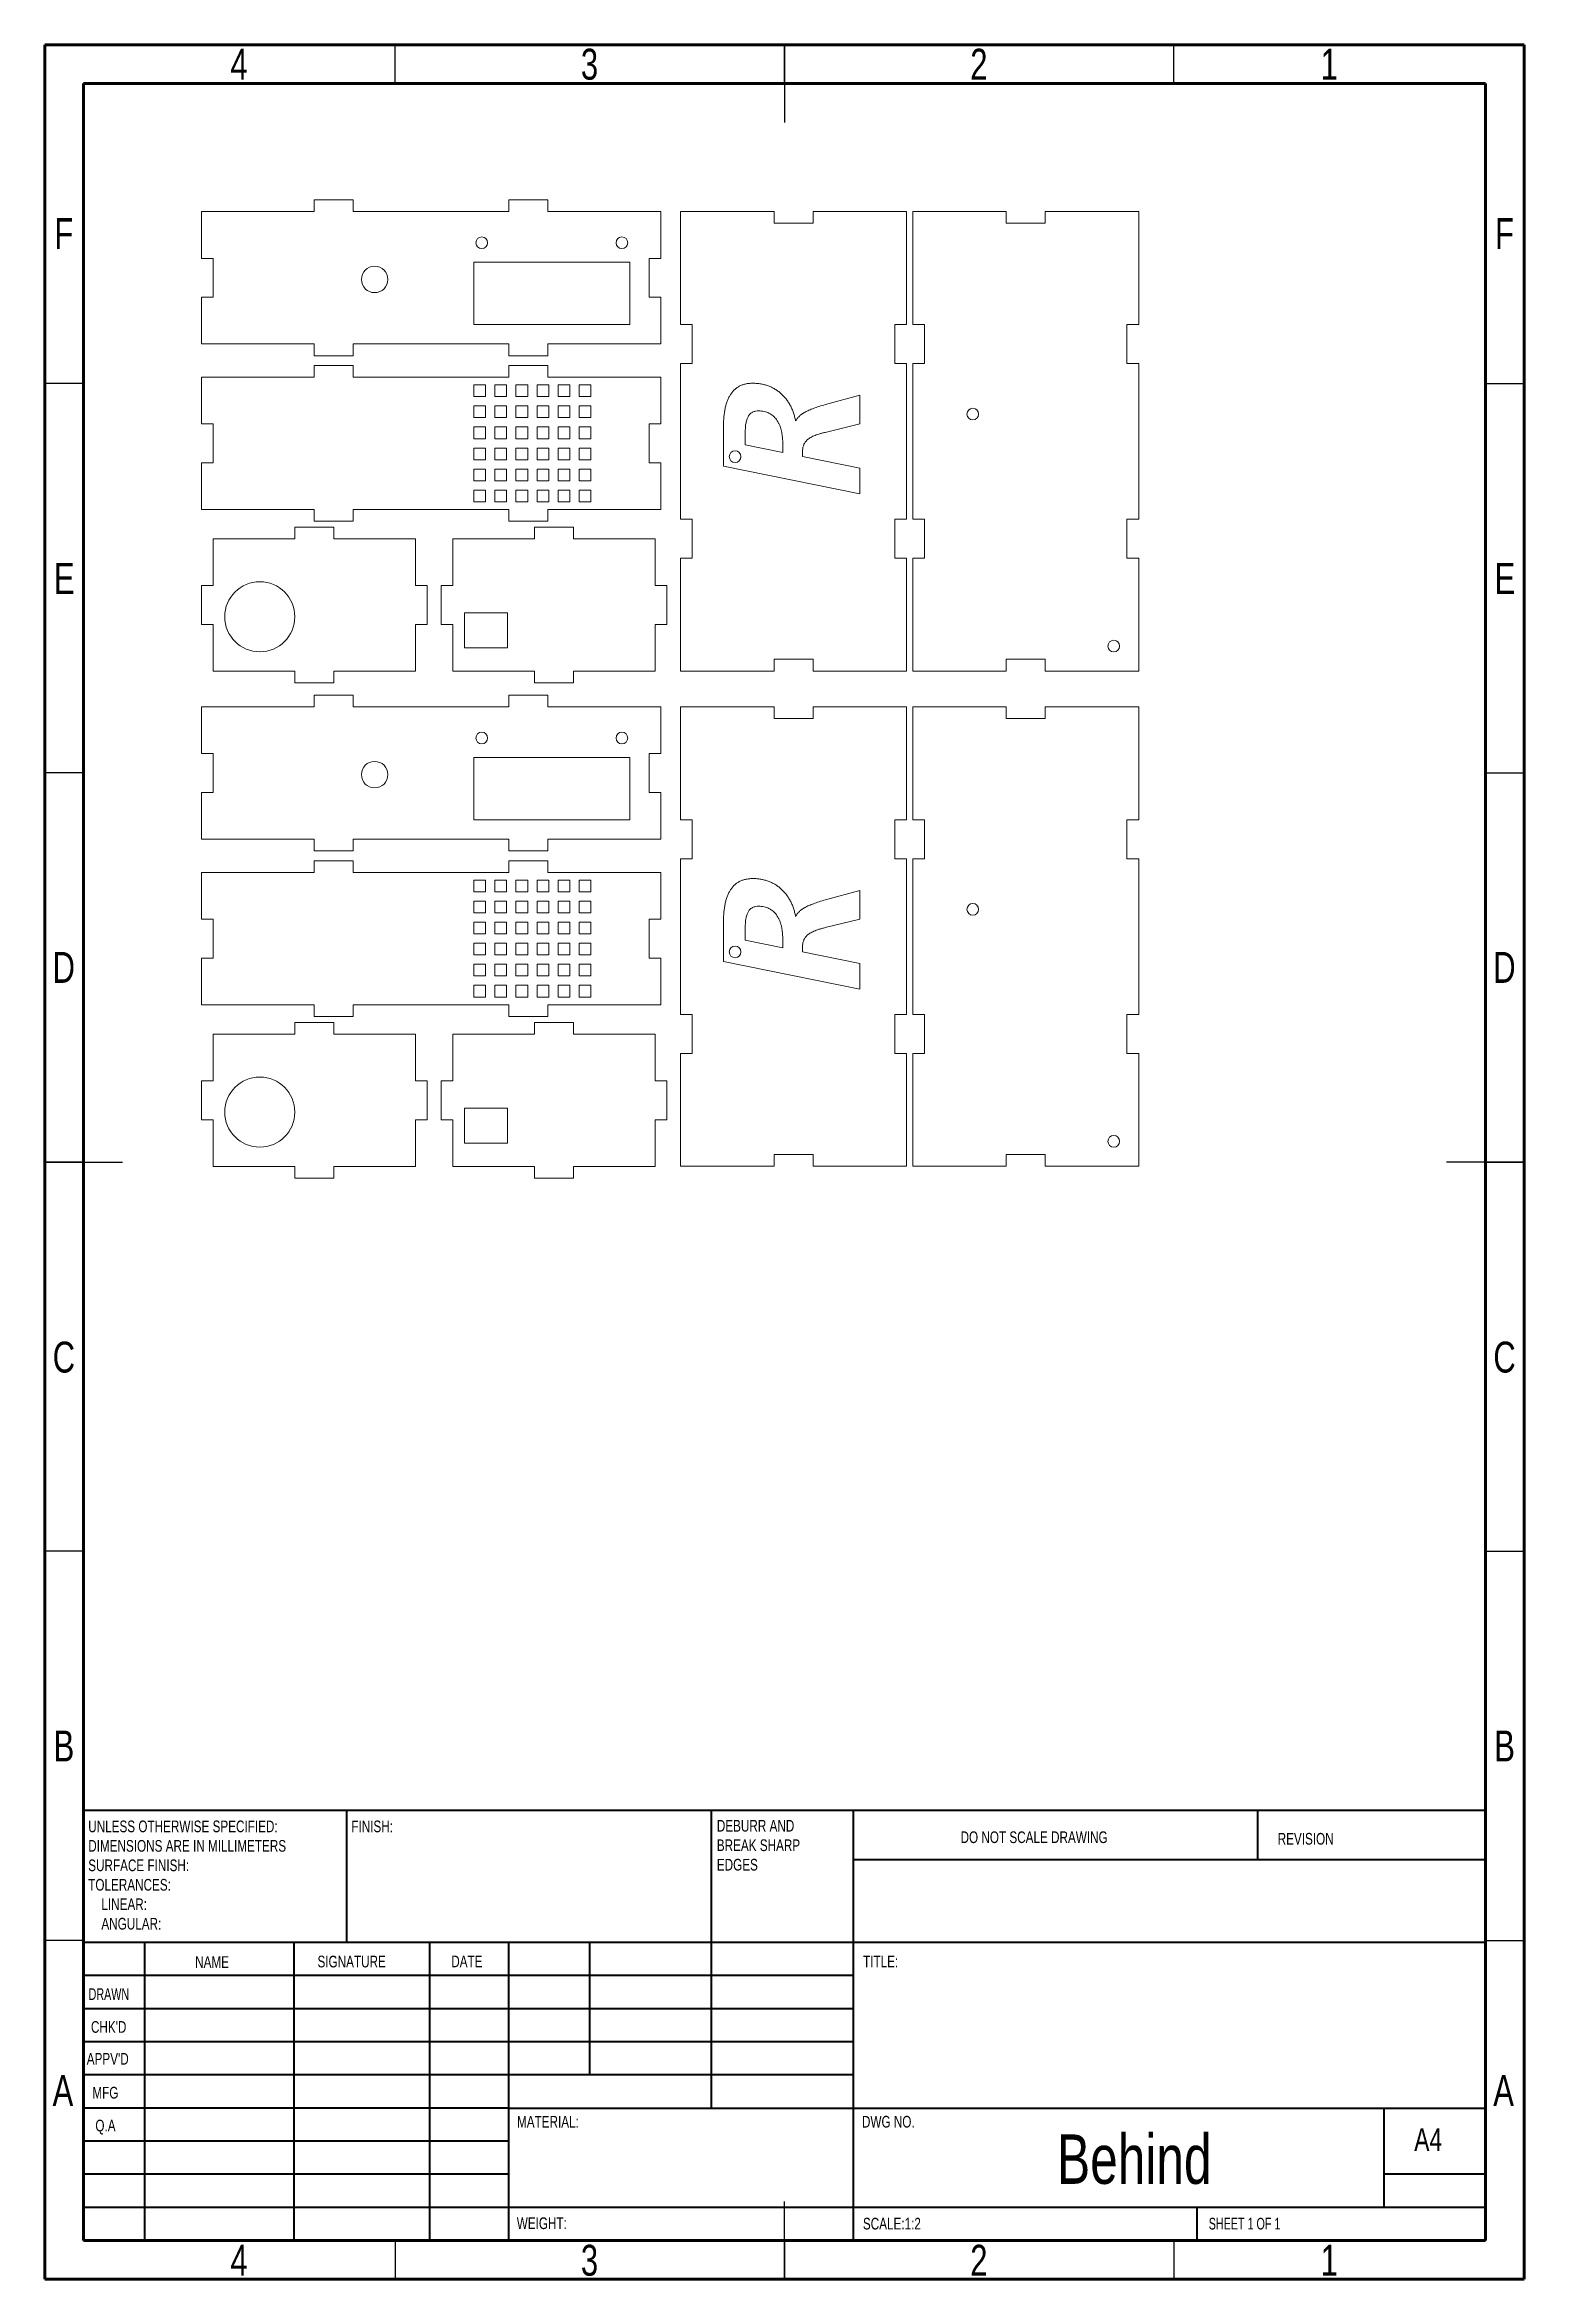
# Model space of a CAD drawing. Header units: millimetres. Extents: x 15 to 205, y 5 to 292.
import ezdxf

# ---------------------------------------------------------------- set-up
doc = ezdxf.new("R2010")
doc.units = ezdxf.units.MM
doc.styles.add('SLDTEXTSTYLE0', font='TXT', dxfattribs={"width": 0.75})
doc.styles.add('SLDTEXTSTYLE1', font='TXT', dxfattribs={"width": 0.686449})
doc.styles.add('SLDTEXTSTYLE2', font='TXT', dxfattribs={"width": 0.6875})

# ---------------------------------------------------------------- blocks, each defined once
blk = doc.blocks.new('SW_NOTE_0')
at = {"color": 0, "linetype": 'Continuous', "lineweight": 0, "char_height": 1.5, "attachment_point": 1, "style": 'SLDTEXTSTYLE0'}
for s, insert in [('UNLESS OTHERWISE SPECIFIED:', (0, 1.93)), ('DIMENSIONS ARE IN MILLIMETERS', (0, -0.57)), ('TOLERANCES:', (0, -5.57)), ('SURFACE FINISH:', (0, -3.07)), ('LINEAR:', (1.69, -8.07)), ('ANGULAR:', (1.69, -10.57))]:
    blk.add_mtext(s, dxfattribs=dict(at, insert=insert))
blk = doc.blocks.new('SW_NOTE_1')
at = {"color": 0, "linetype": 'Continuous', "lineweight": 0, "char_height": 1.5, "attachment_point": 1, "style": 'SLDTEXTSTYLE0'}
for s, insert in [('DEBURR AND', (0, 1.93)), ('BREAK SHARP', (0, -0.57)), ('EDGES', (0, -3.07))]:
    blk.add_mtext(s, dxfattribs=dict(at, insert=insert))

msp = doc.modelspace()

# ---------------------------------------------------------------- linework, layer by layer
at = {"color": 7, "linetype": 'Continuous', "lineweight": 60}
for p, q in [((15, 5), (15, 292)), ((15, 292), (205, 292)), ((205, 292), (205, 5)), ((20, 10), (20, 287)), ((20, 287), (200, 287)), ((200, 287), (200, 10)), ((200, 10), (20, 10)), ((205, 5), (15, 5))]:
    msp.add_line(p, q, dxfattribs=at)
at = {"color": 7, "linetype": 'Continuous', "lineweight": 30}
for p, q in [((60, 287), (60, 292)), ((110, 292), (110, 282)), ((110, 287), (110, 292)), ((160, 287), (160, 292)), ((20, 248.5), (15, 248.5)), ((200, 248.5), (205, 248.5)), ((20, 198.5), (15, 198.5)), ((200, 198.5), (205, 198.5)), ((15, 148.5), (25, 148.5)), ((20, 148.5), (15, 148.5)), ((205, 148.5), (195, 148.5)), ((200, 148.5), (205, 148.5)), ((20, 98.5), (15, 98.5)), ((200, 98.5), (205, 98.5)), ((20, 48.5), (15, 48.5)), ((200, 48.5), (205, 48.5)), ((110, 5), (110, 15)), ((60, 10), (60, 5)), ((110, 10), (110, 5)), ((160, 10), (160, 5))]:
    msp.add_line(p, q, dxfattribs=at)
at = {"color": 7, "linetype": 'Continuous', "lineweight": 15}
for p, q in [((35.12, 270.56), (35.12, 264.56)), ((49.62, 270.56), (35.12, 270.56)), ((49.62, 272.06), (49.62, 270.56)), ((54.62, 272.06), (49.62, 272.06)), ((54.62, 270.56), (54.62, 272.06)), ((74.62, 270.56), (54.62, 270.56)), ((74.62, 272.06), (74.62, 270.56)), ((79.62, 272.06), (74.62, 272.06)), ((79.62, 270.56), (79.62, 272.06)), ((94.12, 270.56), (79.62, 270.56)), ((94.12, 264.56), (94.12, 270.56)), ((96.66, 270.56), (96.66, 256.06)), ((108.66, 270.56), (96.66, 270.56)), ((108.66, 269.06), (108.66, 270.56)), ((113.66, 270.56), (113.66, 269.06)), ((125.66, 270.56), (113.66, 270.56)), ((125.66, 256.06), (125.66, 270.56)), ((126.48, 270.56), (126.48, 256.06)), ((138.48, 270.56), (126.48, 270.56)), ((138.48, 269.06), (138.48, 270.56)), ((143.48, 270.56), (143.48, 269.06)), ((155.48, 270.56), (143.48, 270.56)), ((155.48, 256.06), (155.48, 270.56)), ((113.66, 269.06), (108.66, 269.06)), ((143.48, 269.06), (138.48, 269.06)), ((35.12, 264.56), (36.62, 264.56)), ((36.62, 264.56), (36.62, 259.56)), ((90.12, 264.06), (70.12, 264.06)), ((70.12, 264.06), (70.12, 256.06)), ((90.12, 256.06), (90.12, 264.06)), ((92.62, 264.56), (94.12, 264.56)), ((92.62, 259.56), (92.62, 264.56)), ((35.12, 259.56), (35.12, 253.56)), ((36.62, 259.56), (35.12, 259.56)), ((94.12, 259.56), (92.62, 259.56)), ((94.12, 253.56), (94.12, 259.56)), ((70.12, 256.06), (90.12, 256.06)), ((96.66, 256.06), (98.16, 256.06)), ((98.16, 256.06), (98.16, 251.06)), ((124.16, 256.06), (125.66, 256.06)), ((124.16, 251.06), (124.16, 256.06)), ((126.48, 256.06), (127.98, 256.06)), ((127.98, 256.06), (127.98, 251.06)), ((153.98, 256.06), (155.48, 256.06)), ((153.98, 251.06), (153.98, 256.06)), ((35.12, 253.56), (49.62, 253.56)), ((49.62, 253.56), (49.62, 252.06)), ((54.62, 253.56), (74.62, 253.56)), ((54.62, 252.06), (54.62, 253.56)), ((74.62, 253.56), (74.62, 252.06)), ((79.62, 253.56), (94.12, 253.56)), ((79.62, 252.06), (79.62, 253.56)), ((49.62, 252.06), (54.62, 252.06)), ((49.62, 250.8), (54.62, 250.8)), ((49.62, 249.3), (49.62, 250.8)), ((54.62, 250.8), (54.62, 249.3)), ((74.62, 252.06), (79.62, 252.06)), ((74.62, 250.8), (79.62, 250.8)), ((74.62, 249.3), (74.62, 250.8)), ((79.62, 250.8), (79.62, 249.3)), ((96.66, 251.06), (96.66, 231.06)), ((98.16, 251.06), (96.66, 251.06)), ((125.66, 251.06), (124.16, 251.06)), ((125.66, 231.06), (125.66, 251.06)), ((126.48, 251.06), (126.48, 231.06)), ((127.98, 251.06), (126.48, 251.06)), ((155.48, 251.06), (153.98, 251.06)), ((155.48, 231.06), (155.48, 251.06)), ((35.12, 243.3), (35.12, 249.3)), ((35.12, 249.3), (49.62, 249.3)), ((54.62, 249.3), (74.62, 249.3)), ((71.62, 248.3), (70.12, 248.3)), ((70.12, 248.3), (70.12, 246.8)), ((71.62, 246.8), (71.62, 248.3)), ((74.32, 248.3), (72.82, 248.3)), ((72.82, 248.3), (72.82, 246.8)), ((74.32, 246.8), (74.32, 248.3)), ((75.52, 248.3), (75.52, 246.8)), ((77.02, 248.3), (75.52, 248.3)), ((77.02, 246.8), (77.02, 248.3)), ((78.22, 248.3), (78.22, 246.8)), ((79.72, 248.3), (78.22, 248.3)), ((79.62, 249.3), (94.12, 249.3)), ((79.72, 246.8), (79.72, 248.3)), ((80.92, 248.3), (80.92, 246.8)), ((82.42, 248.3), (80.92, 248.3)), ((82.42, 246.8), (82.42, 248.3)), ((83.62, 248.3), (83.62, 246.8)), ((85.12, 248.3), (83.62, 248.3)), ((85.12, 246.8), (85.12, 248.3)), ((94.12, 249.3), (94.12, 243.3)), ((115.26, 245.78), (119.66, 247)), ((119.66, 247), (119.66, 243.29)), ((70.12, 246.8), (71.62, 246.8)), ((70.12, 245.6), (70.12, 244.1)), ((71.62, 245.6), (70.12, 245.6)), ((70.12, 244.1), (71.62, 244.1)), ((71.62, 244.1), (71.62, 245.6)), ((72.82, 246.8), (74.32, 246.8)), ((72.82, 245.6), (72.82, 244.1)), ((74.32, 245.6), (72.82, 245.6)), ((72.82, 244.1), (74.32, 244.1)), ((74.32, 244.1), (74.32, 245.6)), ((75.52, 246.8), (77.02, 246.8)), ((75.52, 245.6), (75.52, 244.1)), ((77.02, 245.6), (75.52, 245.6)), ((75.52, 244.1), (77.02, 244.1)), ((77.02, 244.1), (77.02, 245.6)), ((78.22, 246.8), (79.72, 246.8)), ((78.22, 245.6), (78.22, 244.1)), ((79.72, 245.6), (78.22, 245.6)), ((78.22, 244.1), (79.72, 244.1)), ((79.72, 244.1), (79.72, 245.6)), ((80.92, 246.8), (82.42, 246.8)), ((80.92, 245.6), (80.92, 244.1)), ((82.42, 245.6), (80.92, 245.6)), ((80.92, 244.1), (82.42, 244.1)), ((82.42, 244.1), (82.42, 245.6)), ((83.62, 246.8), (85.12, 246.8)), ((83.62, 245.6), (83.62, 244.1)), ((85.12, 245.6), (83.62, 245.6)), ((83.62, 244.1), (85.12, 244.1)), ((85.12, 244.1), (85.12, 245.6)), ((36.62, 243.3), (35.12, 243.3)), ((36.62, 238.3), (36.62, 243.3)), ((70.12, 242.9), (70.12, 241.4)), ((71.62, 242.9), (70.12, 242.9)), ((70.12, 241.4), (71.62, 241.4)), ((71.62, 241.4), (71.62, 242.9)), ((72.82, 242.9), (72.82, 241.4)), ((74.32, 242.9), (72.82, 242.9)), ((72.82, 241.4), (74.32, 241.4)), ((74.32, 241.4), (74.32, 242.9)), ((75.52, 242.9), (75.52, 241.4)), ((77.02, 242.9), (75.52, 242.9)), ((75.52, 241.4), (77.02, 241.4)), ((77.02, 241.4), (77.02, 242.9)), ((78.22, 242.9), (78.22, 241.4)), ((79.72, 242.9), (78.22, 242.9)), ((78.22, 241.4), (79.72, 241.4)), ((79.72, 241.4), (79.72, 242.9)), ((80.92, 242.9), (80.92, 241.4)), ((82.42, 242.9), (80.92, 242.9)), ((80.92, 241.4), (82.42, 241.4)), ((82.42, 241.4), (82.42, 242.9)), ((83.62, 242.9), (83.62, 241.4)), ((85.12, 242.9), (83.62, 242.9)), ((83.62, 241.4), (85.12, 241.4)), ((85.12, 241.4), (85.12, 242.9)), ((92.62, 243.3), (92.62, 238.3)), ((94.12, 243.3), (92.62, 243.3)), ((102.16, 237.87), (102.16, 242.95)), ((104.95, 242.21), (104.95, 240.6)), ((119.66, 243.29), (115.23, 242.21)), ((35.12, 238.3), (36.62, 238.3)), ((35.12, 232.3), (35.12, 238.3)), ((70.12, 240.2), (70.12, 238.7)), ((71.62, 240.2), (70.12, 240.2)), ((70.12, 238.7), (71.62, 238.7)), ((71.62, 238.7), (71.62, 240.2)), ((72.82, 240.2), (72.82, 238.7)), ((74.32, 240.2), (72.82, 240.2)), ((72.82, 238.7), (74.32, 238.7)), ((74.32, 238.7), (74.32, 240.2)), ((75.52, 240.2), (75.52, 238.7)), ((77.02, 240.2), (75.52, 240.2)), ((75.52, 238.7), (77.02, 238.7)), ((77.02, 238.7), (77.02, 240.2)), ((78.22, 240.2), (78.22, 238.7)), ((79.72, 240.2), (78.22, 240.2)), ((78.22, 238.7), (79.72, 238.7)), ((79.72, 238.7), (79.72, 240.2)), ((80.92, 240.2), (80.92, 238.7)), ((82.42, 240.2), (80.92, 240.2)), ((80.92, 238.7), (82.42, 238.7)), ((82.42, 238.7), (82.42, 240.2)), ((83.62, 240.2), (83.62, 238.7)), ((85.12, 240.2), (83.62, 240.2)), ((83.62, 238.7), (85.12, 238.7)), ((85.12, 238.7), (85.12, 240.2)), ((92.62, 238.3), (94.12, 238.3)), ((94.12, 238.3), (94.12, 232.3)), ((104.95, 240.6), (109.77, 239.62)), ((109.77, 239.62), (109.77, 240.79)), ((112.31, 239.61), (112.31, 239.1)), ((112.31, 239.1), (119.66, 237.6)), ((70.12, 237.5), (70.12, 236)), ((71.62, 237.5), (70.12, 237.5)), ((70.12, 236), (71.62, 236)), ((71.62, 236), (71.62, 237.5)), ((72.82, 237.5), (72.82, 236)), ((74.32, 237.5), (72.82, 237.5)), ((72.82, 236), (74.32, 236)), ((74.32, 236), (74.32, 237.5)), ((75.52, 237.5), (75.52, 236)), ((77.02, 237.5), (75.52, 237.5)), ((75.52, 236), (77.02, 236)), ((77.02, 236), (77.02, 237.5)), ((78.22, 237.5), (78.22, 236)), ((79.72, 237.5), (78.22, 237.5)), ((78.22, 236), (79.72, 236)), ((79.72, 236), (79.72, 237.5)), ((80.92, 237.5), (80.92, 236)), ((82.42, 237.5), (80.92, 237.5)), ((80.92, 236), (82.42, 236)), ((82.42, 236), (82.42, 237.5)), ((83.62, 237.5), (83.62, 236)), ((85.12, 237.5), (83.62, 237.5)), ((83.62, 236), (85.12, 236)), ((85.12, 236), (85.12, 237.5)), ((119.66, 234.31), (102.16, 237.87)), ((119.66, 237.6), (119.66, 234.31)), ((70.12, 234.8), (70.12, 233.3)), ((71.62, 234.8), (70.12, 234.8)), ((70.12, 233.3), (71.62, 233.3)), ((71.62, 233.3), (71.62, 234.8)), ((72.82, 234.8), (72.82, 233.3)), ((74.32, 234.8), (72.82, 234.8)), ((72.82, 233.3), (74.32, 233.3)), ((74.32, 233.3), (74.32, 234.8)), ((75.52, 234.8), (75.52, 233.3)), ((77.02, 234.8), (75.52, 234.8)), ((75.52, 233.3), (77.02, 233.3)), ((77.02, 233.3), (77.02, 234.8)), ((78.22, 234.8), (78.22, 233.3)), ((79.72, 234.8), (78.22, 234.8)), ((78.22, 233.3), (79.72, 233.3)), ((79.72, 233.3), (79.72, 234.8)), ((80.92, 234.8), (80.92, 233.3)), ((82.42, 234.8), (80.92, 234.8)), ((80.92, 233.3), (82.42, 233.3)), ((82.42, 233.3), (82.42, 234.8)), ((83.62, 234.8), (83.62, 233.3)), ((85.12, 234.8), (83.62, 234.8)), ((83.62, 233.3), (85.12, 233.3)), ((85.12, 233.3), (85.12, 234.8)), ((49.62, 232.3), (35.12, 232.3)), ((47.12, 230.03), (47.12, 228.53)), ((52.12, 230.03), (47.12, 230.03)), ((49.62, 230.8), (49.62, 232.3)), ((54.62, 230.8), (49.62, 230.8)), ((52.12, 228.53), (52.12, 230.03)), ((54.62, 232.3), (54.62, 230.8)), ((74.62, 232.3), (54.62, 232.3)), ((74.62, 230.8), (74.62, 232.3)), ((79.62, 230.8), (74.62, 230.8)), ((77.91, 230.03), (77.91, 228.53)), ((82.91, 230.03), (77.91, 230.03)), ((79.62, 232.3), (79.62, 230.8)), ((94.12, 232.3), (79.62, 232.3)), ((82.91, 228.53), (82.91, 230.03)), ((96.66, 231.06), (98.16, 231.06)), ((98.16, 231.06), (98.16, 226.06)), ((124.16, 231.06), (125.66, 231.06)), ((124.16, 226.06), (124.16, 231.06)), ((126.48, 231.06), (127.98, 231.06)), ((127.98, 231.06), (127.98, 226.06)), ((153.98, 231.06), (155.48, 231.06)), ((153.98, 226.06), (153.98, 231.06)), ((36.62, 228.53), (36.62, 222.53)), ((47.12, 228.53), (36.62, 228.53)), ((62.62, 228.53), (52.12, 228.53)), ((62.62, 222.53), (62.62, 228.53)), ((67.41, 228.53), (67.41, 222.53)), ((77.91, 228.53), (67.41, 228.53)), ((93.41, 228.53), (82.91, 228.53)), ((93.41, 222.53), (93.41, 228.53)), ((96.66, 226.06), (96.66, 211.56)), ((98.16, 226.06), (96.66, 226.06)), ((125.66, 226.06), (124.16, 226.06)), ((125.66, 211.56), (125.66, 226.06)), ((126.48, 226.06), (126.48, 211.56)), ((127.98, 226.06), (126.48, 226.06)), ((155.48, 226.06), (153.98, 226.06)), ((155.48, 211.56), (155.48, 226.06)), ((35.12, 222.53), (35.12, 217.53)), ((36.62, 222.53), (35.12, 222.53)), ((64.12, 222.53), (62.62, 222.53)), ((64.12, 217.53), (64.12, 222.53)), ((65.91, 222.53), (65.91, 217.53)), ((67.41, 222.53), (65.91, 222.53)), ((94.91, 222.53), (93.41, 222.53)), ((94.91, 217.53), (94.91, 222.53)), ((74.41, 219.03), (68.91, 219.03)), ((68.91, 219.03), (68.91, 214.53)), ((74.41, 214.53), (74.41, 219.03)), ((35.12, 217.53), (36.62, 217.53)), ((36.62, 217.53), (36.62, 211.53)), ((62.62, 217.53), (64.12, 217.53)), ((62.62, 211.53), (62.62, 217.53)), ((65.91, 217.53), (67.41, 217.53)), ((67.41, 217.53), (67.41, 211.53)), ((93.41, 217.53), (94.91, 217.53)), ((93.41, 211.53), (93.41, 217.53)), ((68.91, 214.53), (74.41, 214.53)), ((108.66, 213.06), (113.66, 213.06)), ((108.66, 211.56), (108.66, 213.06)), ((113.66, 213.06), (113.66, 211.56)), ((138.48, 213.06), (143.48, 213.06)), ((138.48, 211.56), (138.48, 213.06)), ((143.48, 213.06), (143.48, 211.56)), ((36.62, 211.53), (47.12, 211.53)), ((47.12, 211.53), (47.12, 210.03)), ((47.12, 210.03), (52.12, 210.03)), ((52.12, 211.53), (62.62, 211.53)), ((52.12, 210.03), (52.12, 211.53)), ((67.41, 211.53), (77.91, 211.53)), ((77.91, 211.53), (77.91, 210.03)), ((77.91, 210.03), (82.91, 210.03)), ((82.91, 211.53), (93.41, 211.53)), ((82.91, 210.03), (82.91, 211.53)), ((96.66, 211.56), (108.66, 211.56)), ((113.66, 211.56), (125.66, 211.56)), ((126.48, 211.56), (138.48, 211.56)), ((143.48, 211.56), (155.48, 211.56)), ((35.12, 206.95), (35.12, 200.95)), ((49.62, 206.95), (35.12, 206.95)), ((49.62, 208.45), (49.62, 206.95)), ((54.62, 208.45), (49.62, 208.45)), ((54.62, 206.95), (54.62, 208.45)), ((74.62, 206.95), (54.62, 206.95)), ((74.62, 208.45), (74.62, 206.95)), ((79.62, 208.45), (74.62, 208.45)), ((79.62, 206.95), (79.62, 208.45)), ((94.12, 206.95), (79.62, 206.95)), ((94.12, 200.95), (94.12, 206.95)), ((96.66, 206.95), (96.66, 192.45)), ((108.66, 206.95), (96.66, 206.95)), ((108.66, 205.45), (108.66, 206.95)), ((113.66, 206.95), (113.66, 205.45)), ((125.66, 206.95), (113.66, 206.95)), ((125.66, 192.45), (125.66, 206.95)), ((126.48, 206.95), (126.48, 192.45)), ((138.48, 206.95), (126.48, 206.95)), ((138.48, 205.45), (138.48, 206.95)), ((143.48, 206.95), (143.48, 205.45)), ((155.48, 206.95), (143.48, 206.95)), ((155.48, 192.45), (155.48, 206.95)), ((113.66, 205.45), (108.66, 205.45)), ((143.48, 205.45), (138.48, 205.45)), ((35.12, 200.95), (36.62, 200.95)), ((36.62, 200.95), (36.62, 195.95)), ((92.62, 200.95), (94.12, 200.95)), ((92.62, 195.95), (92.62, 200.95)), ((90.12, 200.45), (70.12, 200.45)), ((70.12, 200.45), (70.12, 192.45)), ((90.12, 192.45), (90.12, 200.45)), ((35.12, 195.95), (35.12, 189.95)), ((36.62, 195.95), (35.12, 195.95)), ((94.12, 195.95), (92.62, 195.95)), ((94.12, 189.95), (94.12, 195.95)), ((70.12, 192.45), (90.12, 192.45)), ((96.66, 192.45), (98.16, 192.45)), ((98.16, 192.45), (98.16, 187.45)), ((124.16, 192.45), (125.66, 192.45)), ((124.16, 187.45), (124.16, 192.45)), ((126.48, 192.45), (127.98, 192.45)), ((127.98, 192.45), (127.98, 187.45)), ((153.98, 192.45), (155.48, 192.45)), ((153.98, 187.45), (153.98, 192.45)), ((35.12, 189.95), (49.62, 189.95)), ((49.62, 189.95), (49.62, 188.45)), ((54.62, 189.95), (74.62, 189.95)), ((54.62, 188.45), (54.62, 189.95)), ((74.62, 189.95), (74.62, 188.45)), ((79.62, 189.95), (94.12, 189.95)), ((79.62, 188.45), (79.62, 189.95)), ((49.62, 188.45), (54.62, 188.45)), ((49.62, 187.19), (54.62, 187.19)), ((49.62, 185.69), (49.62, 187.19)), ((54.62, 187.19), (54.62, 185.69)), ((74.62, 188.45), (79.62, 188.45)), ((74.62, 187.19), (79.62, 187.19)), ((74.62, 185.69), (74.62, 187.19)), ((79.62, 187.19), (79.62, 185.69)), ((96.66, 187.45), (96.66, 167.45)), ((98.16, 187.45), (96.66, 187.45)), ((125.66, 187.45), (124.16, 187.45)), ((125.66, 167.45), (125.66, 187.45)), ((126.48, 187.45), (126.48, 167.45)), ((127.98, 187.45), (126.48, 187.45)), ((155.48, 187.45), (153.98, 187.45)), ((155.48, 167.45), (155.48, 187.45)), ((35.12, 179.69), (35.12, 185.69)), ((35.12, 185.69), (49.62, 185.69)), ((54.62, 185.69), (74.62, 185.69)), ((71.62, 184.69), (70.12, 184.69)), ((70.12, 184.69), (70.12, 183.19)), ((71.62, 183.19), (71.62, 184.69)), ((74.32, 184.69), (72.82, 184.69)), ((72.82, 184.69), (72.82, 183.19)), ((74.32, 183.19), (74.32, 184.69)), ((75.52, 184.69), (75.52, 183.19)), ((77.02, 184.69), (75.52, 184.69)), ((77.02, 183.19), (77.02, 184.69)), ((78.22, 184.69), (78.22, 183.19)), ((79.72, 184.69), (78.22, 184.69)), ((79.62, 185.69), (94.12, 185.69)), ((79.72, 183.19), (79.72, 184.69)), ((80.92, 184.69), (80.92, 183.19)), ((82.42, 184.69), (80.92, 184.69)), ((82.42, 183.19), (82.42, 184.69)), ((83.62, 184.69), (83.62, 183.19)), ((85.12, 184.69), (83.62, 184.69)), ((85.12, 183.19), (85.12, 184.69)), ((94.12, 185.69), (94.12, 179.69)), ((70.12, 183.19), (71.62, 183.19)), ((70.12, 181.99), (70.12, 180.49)), ((71.62, 181.99), (70.12, 181.99)), ((71.62, 180.49), (71.62, 181.99)), ((72.82, 183.19), (74.32, 183.19)), ((72.82, 181.99), (72.82, 180.49)), ((74.32, 181.99), (72.82, 181.99)), ((74.32, 180.49), (74.32, 181.99)), ((75.52, 183.19), (77.02, 183.19)), ((75.52, 181.99), (75.52, 180.49)), ((77.02, 181.99), (75.52, 181.99)), ((77.02, 180.49), (77.02, 181.99)), ((78.22, 183.19), (79.72, 183.19)), ((78.22, 181.99), (78.22, 180.49)), ((79.72, 181.99), (78.22, 181.99)), ((79.72, 180.49), (79.72, 181.99)), ((80.92, 183.19), (82.42, 183.19)), ((80.92, 181.99), (80.92, 180.49)), ((82.42, 181.99), (80.92, 181.99)), ((82.42, 180.49), (82.42, 181.99)), ((83.62, 183.19), (85.12, 183.19)), ((83.62, 181.99), (83.62, 180.49)), ((85.12, 181.99), (83.62, 181.99)), ((85.12, 180.49), (85.12, 181.99)), ((115.26, 182.17), (119.66, 183.38)), ((119.66, 183.38), (119.66, 179.68)), ((36.62, 179.69), (35.12, 179.69)), ((36.62, 174.69), (36.62, 179.69)), ((70.12, 180.49), (71.62, 180.49)), ((70.12, 179.29), (70.12, 177.79)), ((71.62, 179.29), (70.12, 179.29)), ((71.62, 177.79), (71.62, 179.29)), ((72.82, 180.49), (74.32, 180.49)), ((72.82, 179.29), (72.82, 177.79)), ((74.32, 179.29), (72.82, 179.29)), ((74.32, 177.79), (74.32, 179.29)), ((75.52, 180.49), (77.02, 180.49)), ((75.52, 179.29), (75.52, 177.79)), ((77.02, 179.29), (75.52, 179.29)), ((77.02, 177.79), (77.02, 179.29)), ((78.22, 180.49), (79.72, 180.49)), ((78.22, 179.29), (78.22, 177.79)), ((79.72, 179.29), (78.22, 179.29)), ((79.72, 177.79), (79.72, 179.29)), ((80.92, 180.49), (82.42, 180.49)), ((80.92, 179.29), (80.92, 177.79)), ((82.42, 179.29), (80.92, 179.29)), ((82.42, 177.79), (82.42, 179.29)), ((83.62, 180.49), (85.12, 180.49)), ((83.62, 179.29), (83.62, 177.79)), ((85.12, 179.29), (83.62, 179.29)), ((85.12, 177.79), (85.12, 179.29)), ((92.62, 179.69), (92.62, 174.69)), ((94.12, 179.69), (92.62, 179.69)), ((102.16, 174.25), (102.16, 179.33)), ((104.95, 178.6), (104.95, 176.98)), ((119.66, 179.68), (115.23, 178.6)), ((70.12, 177.79), (71.62, 177.79)), ((70.12, 176.59), (70.12, 175.09)), ((71.62, 176.59), (70.12, 176.59)), ((70.12, 175.09), (71.62, 175.09)), ((71.62, 175.09), (71.62, 176.59)), ((72.82, 177.79), (74.32, 177.79)), ((72.82, 176.59), (72.82, 175.09)), ((74.32, 176.59), (72.82, 176.59)), ((72.82, 175.09), (74.32, 175.09)), ((74.32, 175.09), (74.32, 176.59)), ((75.52, 177.79), (77.02, 177.79)), ((75.52, 176.59), (75.52, 175.09)), ((77.02, 176.59), (75.52, 176.59)), ((75.52, 175.09), (77.02, 175.09)), ((77.02, 175.09), (77.02, 176.59)), ((78.22, 177.79), (79.72, 177.79)), ((78.22, 176.59), (78.22, 175.09)), ((79.72, 176.59), (78.22, 176.59)), ((78.22, 175.09), (79.72, 175.09)), ((79.72, 175.09), (79.72, 176.59)), ((80.92, 177.79), (82.42, 177.79)), ((80.92, 176.59), (80.92, 175.09)), ((82.42, 176.59), (80.92, 176.59)), ((80.92, 175.09), (82.42, 175.09)), ((82.42, 175.09), (82.42, 176.59)), ((83.62, 177.79), (85.12, 177.79)), ((83.62, 176.59), (83.62, 175.09)), ((85.12, 176.59), (83.62, 176.59)), ((83.62, 175.09), (85.12, 175.09)), ((85.12, 175.09), (85.12, 176.59)), ((104.95, 176.98), (109.77, 176)), ((109.77, 176), (109.77, 177.18)), ((112.31, 176), (112.31, 175.49)), ((112.31, 175.49), (119.66, 173.99)), ((35.12, 174.69), (36.62, 174.69)), ((35.12, 168.69), (35.12, 174.69)), ((70.12, 173.89), (70.12, 172.39)), ((71.62, 173.89), (70.12, 173.89)), ((70.12, 172.39), (71.62, 172.39)), ((71.62, 172.39), (71.62, 173.89)), ((72.82, 173.89), (72.82, 172.39)), ((74.32, 173.89), (72.82, 173.89)), ((72.82, 172.39), (74.32, 172.39)), ((74.32, 172.39), (74.32, 173.89)), ((75.52, 173.89), (75.52, 172.39)), ((77.02, 173.89), (75.52, 173.89)), ((75.52, 172.39), (77.02, 172.39)), ((77.02, 172.39), (77.02, 173.89)), ((78.22, 173.89), (78.22, 172.39)), ((79.72, 173.89), (78.22, 173.89)), ((78.22, 172.39), (79.72, 172.39)), ((79.72, 172.39), (79.72, 173.89)), ((80.92, 173.89), (80.92, 172.39)), ((82.42, 173.89), (80.92, 173.89)), ((80.92, 172.39), (82.42, 172.39)), ((82.42, 172.39), (82.42, 173.89)), ((83.62, 173.89), (83.62, 172.39)), ((85.12, 173.89), (83.62, 173.89)), ((83.62, 172.39), (85.12, 172.39)), ((85.12, 172.39), (85.12, 173.89)), ((92.62, 174.69), (94.12, 174.69)), ((94.12, 174.69), (94.12, 168.69)), ((119.66, 170.7), (102.16, 174.25)), ((119.66, 173.99), (119.66, 170.7)), ((70.12, 171.19), (70.12, 169.69)), ((71.62, 171.19), (70.12, 171.19)), ((70.12, 169.69), (71.62, 169.69)), ((71.62, 169.69), (71.62, 171.19)), ((72.82, 171.19), (72.82, 169.69)), ((74.32, 171.19), (72.82, 171.19)), ((72.82, 169.69), (74.32, 169.69)), ((74.32, 169.69), (74.32, 171.19)), ((75.52, 171.19), (75.52, 169.69)), ((77.02, 171.19), (75.52, 171.19)), ((75.52, 169.69), (77.02, 169.69)), ((77.02, 169.69), (77.02, 171.19)), ((78.22, 171.19), (78.22, 169.69)), ((79.72, 171.19), (78.22, 171.19)), ((78.22, 169.69), (79.72, 169.69)), ((79.72, 169.69), (79.72, 171.19)), ((80.92, 171.19), (80.92, 169.69)), ((82.42, 171.19), (80.92, 171.19)), ((80.92, 169.69), (82.42, 169.69)), ((82.42, 169.69), (82.42, 171.19)), ((83.62, 171.19), (83.62, 169.69)), ((85.12, 171.19), (83.62, 171.19)), ((83.62, 169.69), (85.12, 169.69)), ((85.12, 169.69), (85.12, 171.19)), ((49.62, 168.69), (35.12, 168.69)), ((49.62, 167.19), (49.62, 168.69)), ((54.62, 167.19), (49.62, 167.19)), ((54.62, 168.69), (54.62, 167.19)), ((74.62, 168.69), (54.62, 168.69)), ((74.62, 167.19), (74.62, 168.69)), ((79.62, 167.19), (74.62, 167.19)), ((79.62, 168.69), (79.62, 167.19)), ((94.12, 168.69), (79.62, 168.69)), ((96.66, 167.45), (98.16, 167.45)), ((98.16, 167.45), (98.16, 162.45)), ((124.16, 167.45), (125.66, 167.45)), ((124.16, 162.45), (124.16, 167.45)), ((126.48, 167.45), (127.98, 167.45)), ((127.98, 167.45), (127.98, 162.45)), ((153.98, 167.45), (155.48, 167.45)), ((153.98, 162.45), (153.98, 167.45)), ((36.62, 164.91), (36.62, 158.91)), ((47.12, 164.91), (36.62, 164.91)), ((47.12, 166.41), (47.12, 164.91)), ((52.12, 166.41), (47.12, 166.41)), ((52.12, 164.91), (52.12, 166.41)), ((62.62, 164.91), (52.12, 164.91)), ((62.62, 158.91), (62.62, 164.91)), ((67.41, 164.91), (67.41, 158.91)), ((77.91, 164.91), (67.41, 164.91)), ((77.91, 166.41), (77.91, 164.91)), ((82.91, 166.41), (77.91, 166.41)), ((82.91, 164.91), (82.91, 166.41)), ((93.41, 164.91), (82.91, 164.91)), ((93.41, 158.91), (93.41, 164.91)), ((96.66, 162.45), (96.66, 147.95)), ((98.16, 162.45), (96.66, 162.45)), ((125.66, 162.45), (124.16, 162.45)), ((125.66, 147.95), (125.66, 162.45)), ((126.48, 162.45), (126.48, 147.95)), ((127.98, 162.45), (126.48, 162.45)), ((155.48, 162.45), (153.98, 162.45)), ((155.48, 147.95), (155.48, 162.45)), ((35.12, 158.91), (35.12, 153.91)), ((36.62, 158.91), (35.12, 158.91)), ((64.12, 158.91), (62.62, 158.91)), ((64.12, 153.91), (64.12, 158.91)), ((65.91, 158.91), (65.91, 153.91)), ((67.41, 158.91), (65.91, 158.91)), ((94.91, 158.91), (93.41, 158.91)), ((94.91, 153.91), (94.91, 158.91)), ((74.41, 155.41), (68.91, 155.41)), ((68.91, 155.41), (68.91, 150.91)), ((74.41, 150.91), (74.41, 155.41)), ((35.12, 153.91), (36.62, 153.91)), ((36.62, 153.91), (36.62, 147.91)), ((62.62, 153.91), (64.12, 153.91)), ((62.62, 147.91), (62.62, 153.91)), ((65.91, 153.91), (67.41, 153.91)), ((67.41, 153.91), (67.41, 147.91)), ((93.41, 153.91), (94.91, 153.91)), ((93.41, 147.91), (93.41, 153.91)), ((68.91, 150.91), (74.41, 150.91)), ((108.66, 149.45), (113.66, 149.45)), ((108.66, 147.95), (108.66, 149.45)), ((113.66, 149.45), (113.66, 147.95)), ((138.48, 149.45), (143.48, 149.45)), ((138.48, 147.95), (138.48, 149.45)), ((143.48, 149.45), (143.48, 147.95)), ((36.62, 147.91), (47.12, 147.91)), ((47.12, 147.91), (47.12, 146.41)), ((47.12, 146.41), (52.12, 146.41)), ((52.12, 147.91), (62.62, 147.91)), ((52.12, 146.41), (52.12, 147.91)), ((67.41, 147.91), (77.91, 147.91)), ((77.91, 147.91), (77.91, 146.41)), ((77.91, 146.41), (82.91, 146.41)), ((82.91, 147.91), (93.41, 147.91)), ((82.91, 146.41), (82.91, 147.91)), ((96.66, 147.95), (108.66, 147.95)), ((113.66, 147.95), (125.66, 147.95)), ((126.48, 147.95), (138.48, 147.95)), ((143.48, 147.95), (155.48, 147.95))]:
    msp.add_line(p, q, dxfattribs=at)
at = {"color": 7, "linetype": 'Continuous', "lineweight": 40}
for p, q in [((20, 65.25), (200, 65.25)), ((20, 65.25), (20, 10)), ((53.8, 48.25), (53.8, 65.25)), ((100.6, 65.25), (100.6, 27)), ((118.8, 65.25), (118.8, 10)), ((170.8, 58.88), (170.8, 65.25)), ((200, 58.88), (118.8, 58.88)), ((200, 48.25), (20, 48.25)), ((27.8, 48.25), (27.8, 10)), ((46.99, 48.25), (46.99, 10)), ((64.4, 48.25), (64.4, 10)), ((74.6, 10), (74.6, 48.25)), ((85, 31.25), (85, 48.25)), ((118.8, 44), (20, 44)), ((118.8, 39.75), (20, 39.75)), ((118.8, 35.5), (20, 35.5)), ((118.8, 31.25), (20, 31.25)), ((74.6, 27), (20, 27)), ((74.6, 27), (200, 27)), ((187, 14.25), (187, 27)), ((74.6, 22.75), (20, 22.75)), ((74.6, 18.5), (20, 18.5)), ((200, 18.5), (187, 18.5)), ((20, 14.25), (200, 14.25)), ((163, 10), (163, 14.25))]:
    msp.add_line(p, q, dxfattribs=at)
at = {"color": 7, "linetype": 'Continuous', "lineweight": 15}
for centre, radius in [((71.12, 266.56), 0.75), ((89.12, 266.56), 0.75), ((57.37, 261.86), 1.7), ((134.18, 244.56), 0.75), ((103.66, 239.09), 0.75), ((42.62, 218.53), 4.5), ((152.28, 214.76), 0.75), ((71.12, 202.95), 0.75), ((89.12, 202.95), 0.75), ((57.37, 198.25), 1.7), ((134.18, 180.95), 0.75), ((103.66, 175.48), 0.75), ((42.62, 154.91), 4.5), ((152.28, 151.15), 0.75)]:
    msp.add_circle(centre, radius, dxfattribs=at)
for points, knots in [([(102.16, 242.95), (102.16, 243.15), (102.17, 243.55), (102.21, 244.14), (102.27, 244.7), (102.36, 245.23), (102.48, 245.72), (102.62, 246.19), (102.81, 246.61), (103.02, 247), (103.26, 247.35), (103.53, 247.66), (103.85, 247.91), (104.19, 248.14), (104.57, 248.31), (104.99, 248.43), (105.45, 248.51), (105.77, 248.51), (105.94, 248.52)], [0, 0, 0, 0, 0.0803985, 0.1578441, 0.2309211, 0.30143, 0.3680962, 0.4312402, 0.4916413, 0.548965, 0.6040688, 0.6576884, 0.7103438, 0.7632845, 0.8173636, 0.8741405, 0.9351, 1, 1, 1, 1]), ([(105.94, 248.52), (106.11, 248.51), (106.45, 248.51), (106.95, 248.44), (107.43, 248.34), (107.9, 248.19), (108.35, 248.01), (108.77, 247.78), (109.17, 247.52), (109.54, 247.22), (109.89, 246.88), (110.21, 246.51), (110.49, 246.11), (110.75, 245.68), (110.97, 245.21), (111.16, 244.72), (111.31, 244.21), (111.39, 243.85), (111.42, 243.67)], [0, 0, 0, 0, 0.064407, 0.127286, 0.188557, 0.24978, 0.309912, 0.369262, 0.429266, 0.48911, 0.549325, 0.609683, 0.67109, 0.733919, 0.797689, 0.863516, 0.930568, 1, 1, 1, 1]), ([(106.69, 244.97), (106.55, 244.96), (106.28, 244.95), (105.91, 244.82), (105.59, 244.61), (105.35, 244.31), (105.17, 243.91), (105.04, 243.43), (104.97, 242.85), (104.96, 242.44), (104.95, 242.21)], [0, 0, 0, 0, 0.113992, 0.216918, 0.314628, 0.415796, 0.528803, 0.662337, 0.818907, 1, 1, 1, 1]), ([(109.77, 240.79), (109.77, 240.95), (109.77, 241.26), (109.72, 241.7), (109.66, 242.13), (109.58, 242.53), (109.46, 242.9), (109.33, 243.25), (109.16, 243.56), (108.98, 243.85), (108.78, 244.1), (108.54, 244.32), (108.29, 244.52), (108.01, 244.68), (107.71, 244.81), (107.39, 244.91), (107.04, 244.95), (106.81, 244.96), (106.69, 244.97)], [0, 0, 0, 0, 0.079936, 0.15676, 0.229357, 0.299359, 0.365977, 0.429233, 0.489509, 0.547369, 0.603213, 0.658301, 0.71235, 0.766948, 0.822169, 0.87938, 0.938281, 1, 1, 1, 1]), ([(111.42, 243.67), (111.49, 243.78), (111.63, 244), (111.91, 244.3), (112.24, 244.58), (112.66, 244.83), (113.16, 245.07), (113.76, 245.31), (114.47, 245.55), (114.98, 245.7), (115.26, 245.78)], [0, 0, 0, 0, 0.086711, 0.174872, 0.270195, 0.378041, 0.500879, 0.643557, 0.808063, 1, 1, 1, 1]), ([(115.23, 242.21), (115.09, 242.18), (114.82, 242.12), (114.44, 242), (114.09, 241.89), (113.79, 241.77), (113.51, 241.64), (113.27, 241.51), (113.06, 241.36), (112.83, 241.16), (112.59, 240.88), (112.41, 240.5), (112.33, 240.07), (112.31, 239.77), (112.31, 239.61)], [0, 0, 0, 0, 0.1009133, 0.1925581, 0.2766018, 0.3526725, 0.4215464, 0.485547, 0.5440347, 0.5986076, 0.6988152, 0.7931024, 0.891611, 1, 1, 1, 1]), ([(102.16, 179.33), (102.16, 179.54), (102.17, 179.94), (102.21, 180.52), (102.27, 181.08), (102.36, 181.61), (102.48, 182.11), (102.62, 182.57), (102.81, 183), (103.02, 183.38), (103.26, 183.73), (103.53, 184.04), (103.85, 184.3), (104.19, 184.52), (104.57, 184.69), (104.99, 184.81), (105.45, 184.89), (105.77, 184.9), (105.94, 184.9)], [0, 0, 0, 0, 0.0803985, 0.1578441, 0.2309211, 0.30143, 0.3680962, 0.4312402, 0.4916413, 0.548965, 0.6040688, 0.6576884, 0.7103438, 0.7632845, 0.8173636, 0.8741405, 0.9351, 1, 1, 1, 1]), ([(105.94, 184.9), (106.11, 184.9), (106.45, 184.89), (106.95, 184.83), (107.43, 184.72), (107.9, 184.58), (108.35, 184.39), (108.77, 184.17), (109.17, 183.9), (109.54, 183.6), (109.89, 183.26), (110.21, 182.9), (110.49, 182.49), (110.75, 182.06), (110.97, 181.6), (111.16, 181.11), (111.31, 180.59), (111.39, 180.23), (111.42, 180.05)], [0, 0, 0, 0, 0.064407, 0.127286, 0.188557, 0.24978, 0.309912, 0.369262, 0.429266, 0.48911, 0.549325, 0.609683, 0.67109, 0.733919, 0.797689, 0.863516, 0.930568, 1, 1, 1, 1]), ([(106.69, 181.35), (106.55, 181.35), (106.28, 181.33), (105.91, 181.21), (105.59, 180.99), (105.35, 180.69), (105.17, 180.3), (105.04, 179.82), (104.97, 179.24), (104.96, 178.82), (104.95, 178.6)], [0, 0, 0, 0, 0.113992, 0.216918, 0.314628, 0.415796, 0.528803, 0.662337, 0.818907, 1, 1, 1, 1]), ([(109.77, 177.18), (109.77, 177.33), (109.77, 177.64), (109.72, 178.09), (109.66, 178.51), (109.58, 178.91), (109.46, 179.28), (109.33, 179.63), (109.16, 179.94), (108.98, 180.23), (108.78, 180.49), (108.54, 180.71), (108.29, 180.91), (108.01, 181.06), (107.71, 181.19), (107.39, 181.29), (107.04, 181.34), (106.81, 181.35), (106.69, 181.35)], [0, 0, 0, 0, 0.079936, 0.15676, 0.229357, 0.299359, 0.365977, 0.429233, 0.489509, 0.547369, 0.603213, 0.658301, 0.71235, 0.766948, 0.822169, 0.87938, 0.938281, 1, 1, 1, 1]), ([(111.42, 180.05), (111.49, 180.16), (111.63, 180.39), (111.91, 180.68), (112.24, 180.96), (112.66, 181.21), (113.16, 181.46), (113.76, 181.69), (114.47, 181.94), (114.98, 182.09), (115.26, 182.17)], [0, 0, 0, 0, 0.086711, 0.174872, 0.270195, 0.378041, 0.500879, 0.643557, 0.808063, 1, 1, 1, 1]), ([(115.23, 178.6), (115.09, 178.56), (114.82, 178.5), (114.44, 178.39), (114.09, 178.28), (113.79, 178.15), (113.51, 178.02), (113.27, 177.89), (113.06, 177.74), (112.83, 177.54), (112.59, 177.27), (112.41, 176.88), (112.33, 176.45), (112.31, 176.15), (112.31, 176)], [0, 0, 0, 0, 0.1009133, 0.1925581, 0.2766018, 0.3526725, 0.4215464, 0.485547, 0.5440347, 0.5986076, 0.6988152, 0.7931024, 0.891611, 1, 1, 1, 1])]:
    msp.add_open_spline(points, degree=3, knots=knots, dxfattribs=at)

# ---------------------------------------------------------------- block references
at = {"color": 7, "linetype": 'Continuous', "lineweight": 0}
for name, p in [('SW_NOTE_0', (20.59, 61.99)), ('SW_NOTE_1', (101.31, 62.07))]:
    msp.add_blockref(name, p, dxfattribs=at)

# ---------------------------------------------------------------- texts
for s, insert, char_height, attachment_point, style in [('4', (39.96, 291.48), 3.97, 2, 'SLDTEXTSTYLE0'), ('3', (84.96, 291.48), 3.97, 2, 'SLDTEXTSTYLE0'), ('2', (134.96, 291.48), 3.97, 2, 'SLDTEXTSTYLE0'), ('1', (179.96, 291.48), 3.97, 2, 'SLDTEXTSTYLE0'), ('F', (17.46, 269.73), 3.97, 2, 'SLDTEXTSTYLE0'), ('F', (202.46, 269.73), 3.97, 2, 'SLDTEXTSTYLE0'), ('E', (17.51, 225.43), 3.97, 2, 'SLDTEXTSTYLE0'), ('E', (202.51, 225.43), 3.97, 2, 'SLDTEXTSTYLE0'), ('D', (17.45, 175.48), 3.97, 2, 'SLDTEXTSTYLE0'), ('D', (202.45, 175.48), 3.97, 2, 'SLDTEXTSTYLE0'), ('C', (17.46, 125.43), 3.97, 2, 'SLDTEXTSTYLE0'), ('C', (202.46, 125.43), 3.97, 2, 'SLDTEXTSTYLE0'), ('B', (17.47, 75.48), 3.97, 2, 'SLDTEXTSTYLE0'), ('B', (202.47, 75.48), 3.97, 2, 'SLDTEXTSTYLE0'), ('FINISH:', (54.37, 63.92), 1.5, 1, 'SLDTEXTSTYLE0'), ('DO NOT SCALE DRAWING', (132.61, 62.53), 1.5, 1, 'SLDTEXTSTYLE0'), ('REVISION', (173.33, 62.33), 1.5, 1, 'SLDTEXTSTYLE0'), ('NAME', (34.32, 46.5), 1.5, 1, 'SLDTEXTSTYLE0'), ('SIGNATURE', (50.03, 46.56), 1.5, 1, 'SLDTEXTSTYLE0'), ('DATE', (67.21, 46.58), 1.5, 1, 'SLDTEXTSTYLE0'), ('TITLE:', (120.09, 46.58), 1.5, 1, 'SLDTEXTSTYLE0'), ('DRAWN', (20.64, 42.38), 1.5, 1, 'SLDTEXTSTYLE1'), ("CHK'D", (20.94, 38.16), 1.5, 1, 'SLDTEXTSTYLE0'), ("APPV'D", (20.4, 34.07), 1.5, 1, 'SLDTEXTSTYLE0'), ('A', (17.34, 31.23), 3.97, 2, 'SLDTEXTSTYLE0'), ('MFG', (21.12, 29.72), 1.5, 1, 'SLDTEXTSTYLE0'), ('A', (202.34, 31.23), 3.97, 2, 'SLDTEXTSTYLE0'), ('MATERIAL:', (75.65, 25.99), 1.5, 1, 'SLDTEXTSTYLE0'), ('DWG NO.', (119.95, 25.99), 1.5, 1, 'SLDTEXTSTYLE0'), ('Q.A', (21.51, 25.5), 1.5, 1, 'SLDTEXTSTYLE0'), ('Behind', (154.92, 23.61), 6.35, 2, 'SLDTEXTSTYLE0'), ('A4', (190.87, 24.41), 2.91, 1, 'SLDTEXTSTYLE0'), ('WEIGHT:', (75.62, 12.95), 1.499, 1, 'SLDTEXTSTYLE0'), ('SCALE:1:2', (120.07, 12.9), 1.5, 1, 'SLDTEXTSTYLE0'), ('SHEET 1 OF 1', (164.48, 12.9), 1.5, 1, 'SLDTEXTSTYLE2'), ('4', (39.96, 9.43), 3.97, 2, 'SLDTEXTSTYLE0'), ('3', (84.96, 9.43), 3.97, 2, 'SLDTEXTSTYLE0'), ('2', (134.96, 9.43), 3.97, 2, 'SLDTEXTSTYLE0'), ('1', (179.96, 9.43), 3.97, 2, 'SLDTEXTSTYLE0')]:
    msp.add_mtext(s, dxfattribs=dict(at, insert=insert, char_height=char_height, attachment_point=attachment_point, style=style))

doc.saveas('drawing.dxf')
